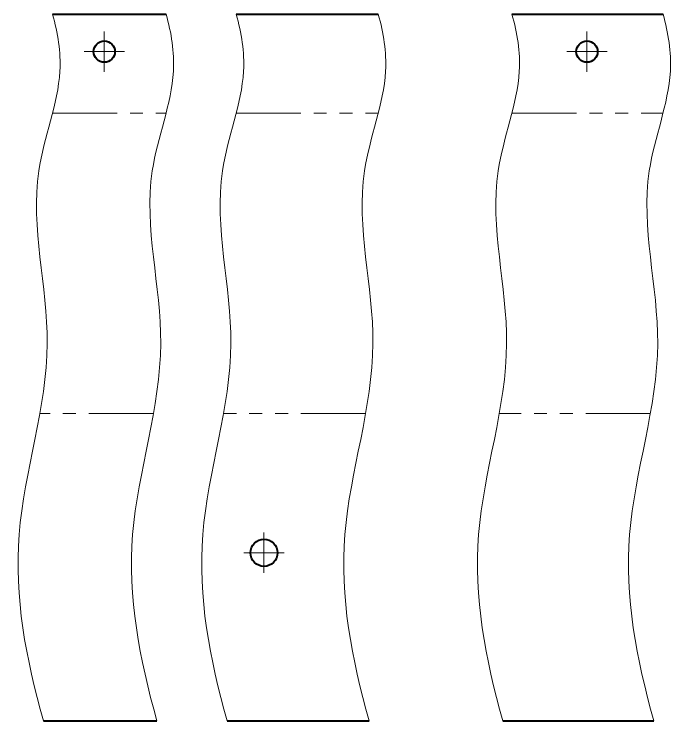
# Model space of a CAD drawing. Header units: millimetres. Extents: x 12064 to 35004, y -6103 to -2658.
# Drawn here: x 32175.3 to 32225.6, y -3087.6 to -3032.9 of the extents above; entities that cross this region are included whole.
import ezdxf

# ---------------------------------------------------------------- set-up
doc = ezdxf.new("R2010")
doc.units = ezdxf.units.MM
doc.linetypes.add('LT_03', pattern=[20.32, 12.7, -2.54, 2.54, -2.54])
doc.linetypes.add('LT_04', pattern=[20, 10, -2, 2, -2, 2, -2])
for name, color, linetype, lineweight in [('Layer_03', 5, 'LT_04', 13), ('Layer_04', 7, 'Continuous', 40), ('Layer_10', 6, 'Continuous', 15), ('Layer_11', 1, 'LT_03', 15)]:
    doc.layers.add(name, color=color, linetype=linetype, lineweight=lineweight)

msp = doc.modelspace()

# ---------------------------------------------------------------- linework, layer by layer
at = {"layer": 'Layer_03', "ltscale": 0.5}
for p, q in [((32178.245, -3040.608), (32187.03, -3040.608)), ((32192.461, -3040.608), (32203.455, -3040.608)), ((32213.804, -3040.608), (32225.495, -3040.608)), ((32186.05, -3063.846), (32177.265, -3063.846)), ((32202.475, -3063.846), (32191.481, -3063.846)), ((32224.515, -3063.846), (32212.823, -3063.846))]:
    msp.add_line(p, q, dxfattribs=at)
at = {"layer": 'Layer_04'}
for p, q in [((32178.248, -3032.943), (32187.033, -3032.943)), ((32192.465, -3032.943), (32203.458, -3032.943)), ((32213.807, -3032.943), (32225.498, -3032.943)), ((32177.537, -3087.611), (32186.322, -3087.611)), ((32191.754, -3087.611), (32202.747, -3087.611)), ((32213.096, -3087.611), (32224.787, -3087.611))]:
    msp.add_line(p, q, dxfattribs=at)
at = {"layer": 'Layer_04', "ltscale": 0.5}
for centre in [(32182.251, -3035.843), (32219.607, -3035.843)]:
    msp.add_circle(centre, 0.825, dxfattribs=at)
at = {"layer": 'Layer_04'}
msp.add_circle((32194.612, -3074.611), 1.05, dxfattribs=at)
at = {"layer": 'Layer_10', "ltscale": 0.5}
for points in [[(32178.248, -3032.943), (32178.661, -3034.409), (32179.304, -3038.419), (32175.722, -3046.82), (32179.369, -3058.998), (32174.343, -3073.118), (32176.187, -3082.81), (32177.537, -3087.611)], [(32187.033, -3032.943), (32187.446, -3034.409), (32188.089, -3038.419), (32184.507, -3046.82), (32188.154, -3058.998), (32183.128, -3073.118), (32184.972, -3082.81), (32186.322, -3087.611)], [(32192.465, -3032.943), (32192.878, -3034.409), (32193.52, -3038.419), (32189.938, -3046.82), (32193.585, -3058.998), (32188.56, -3073.118), (32190.404, -3082.81), (32191.754, -3087.611)], [(32203.458, -3032.943), (32203.871, -3034.409), (32204.513, -3038.419), (32200.932, -3046.82), (32204.579, -3058.998), (32199.553, -3073.118), (32201.397, -3082.81), (32202.747, -3087.611)], [(32213.807, -3032.943), (32214.22, -3034.409), (32214.862, -3038.419), (32211.281, -3046.82), (32214.927, -3058.998), (32209.902, -3073.118), (32211.746, -3082.81), (32213.096, -3087.611)], [(32225.498, -3032.943), (32225.912, -3034.409), (32226.554, -3038.419), (32222.972, -3046.82), (32226.619, -3058.998), (32221.593, -3073.118), (32223.437, -3082.81), (32224.787, -3087.611)]]:
    msp.add_open_spline(points, degree=3, knots=[11.589207, 11.589207, 11.589207, 11.589207, 20.709925, 36.473493, 63.223514, 93.083754, 122.424062, 122.424062, 122.424062, 122.424062], dxfattribs=at)
at = {"layer": 'Layer_11', "ltscale": 0.5}
for p, q in [((32182.251, -3034.281), (32182.251, -3037.404)), ((32219.607, -3034.281), (32219.607, -3037.404)), ((32180.69, -3035.843), (32183.813, -3035.843)), ((32218.046, -3035.843), (32221.169, -3035.843)), ((32194.612, -3073.049), (32194.612, -3076.173)), ((32193.05, -3074.611), (32196.174, -3074.611))]:
    msp.add_line(p, q, dxfattribs=at)

doc.saveas('drawing.dxf')
